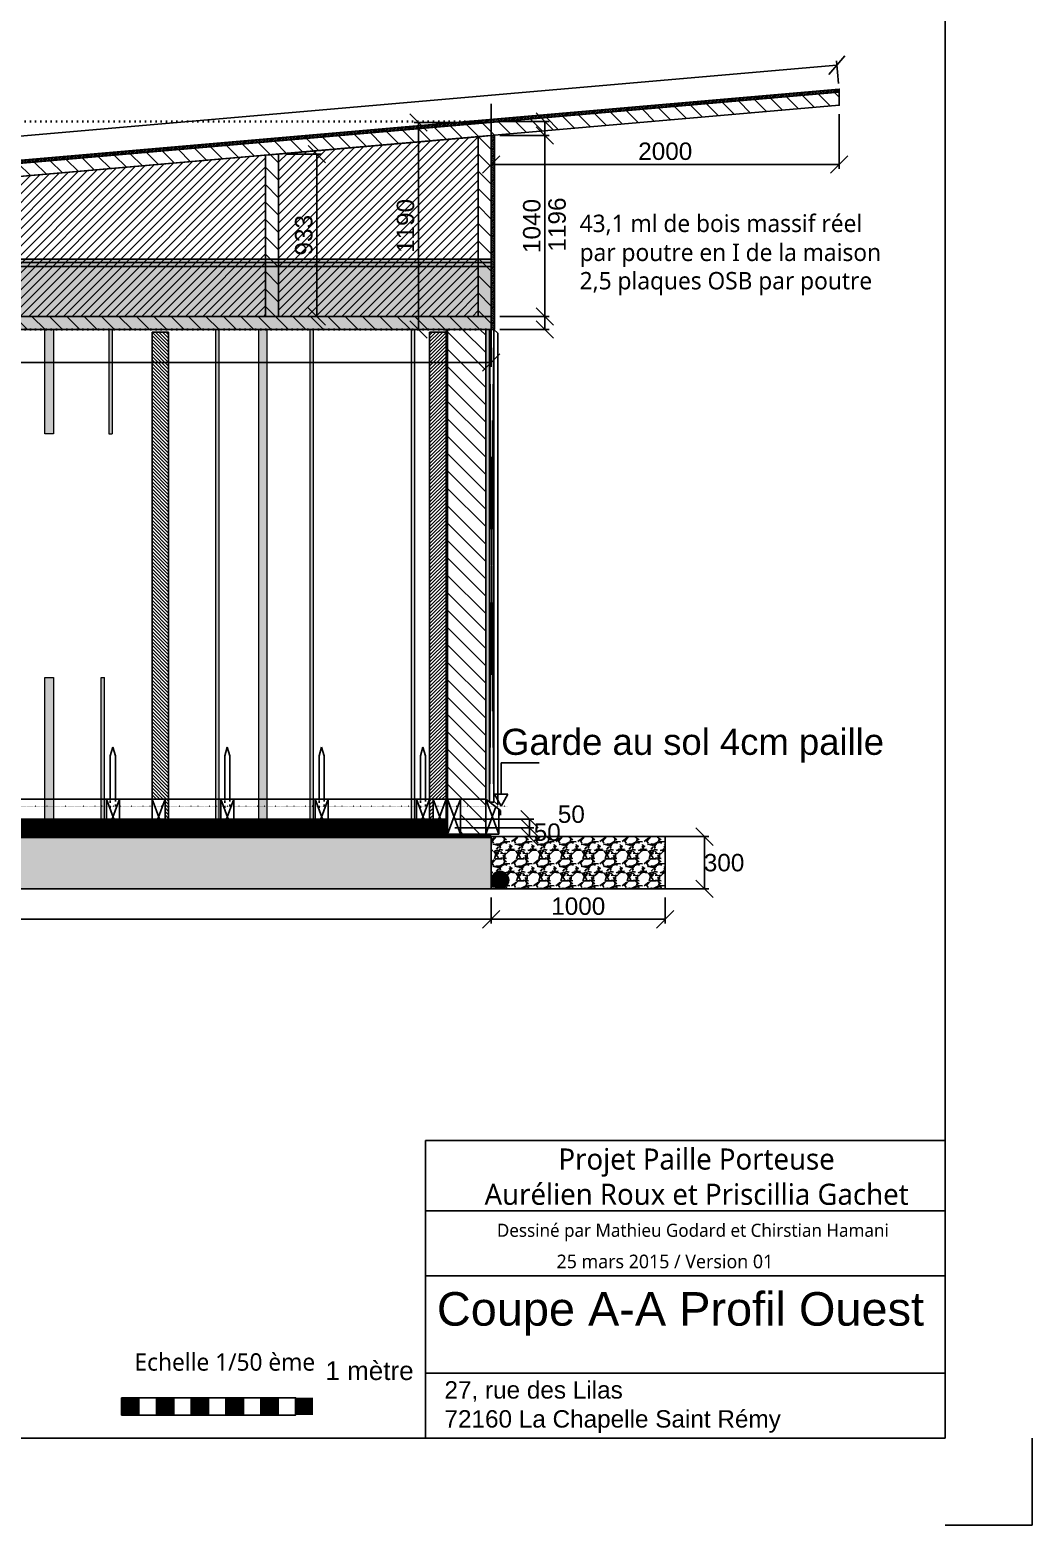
# Model space of a CAD drawing. Header units: millimetres. Extents: x 44442 to 107248, y 19612 to 59719.
# Drawn here: x 76772 to 82533, y 44869 to 53463 of the extents above; entities that cross this region are included whole.
import ezdxf

# ---------------------------------------------------------------- set-up
doc = ezdxf.new("R2010")
doc.units = ezdxf.units.MM
doc.linetypes.add('ACAD_ISO03W100', pattern=[30, 12, -18])
doc.linetypes.add('ACAD_ISO07W100', pattern=[3, 0, -3])
doc.layers.get('Defpoints').update_dxf_attribs({"true_color": 0xffffff})
for name, color, linetype, lineweight, true_color in [('Cartouche_A3', 7, 'Continuous', 25, 0x000000), ('Charpente', 7, 'Continuous', 25, 0x000000), ('Charpente ... Bois_massif_Poutre-en-I', 7, 'Continuous', 25, 0x7d3900), ('Charpente ... Isolation_paille_Poutre-en-I', 2, 'Continuous', 25, 0xffff00), ('Charpente ... Isoroof', 30, 'Continuous', 25, 0xff7f00), ('Charpente ... Isoroof_tasseaux', 7, 'Continuous', 25, 0x800000), ('Charpente ... OSB_Poutre-en-I', 7, 'Continuous', 25, 0xffdca8), ('Cotes ... calepinage_OSB_Poutre-en-I', 1, 'ACAD_ISO07W100', 35, 0xff0000), ('Cotes ... calepinage_OSB_Poutre-en-I ... cotation', 1, 'Continuous', 25, 0xff0000), ('Cotes ... Fondations', 7, 'Continuous', 25, 0xc0c0c0), ('Cotes ... Niveaux', 7, 'ACAD_ISO07W100', 25, 0x000000), ('Cotes ... Poutres_I', 7, 'Continuous', 25, 0x984500), ('Fondations', 7, 'Continuous', 25, 0xa0a0a4), ('Fondations ... Drainage', 7, 'Continuous', 25, 0xa0a0a4), ('Fondations ... Etanchéité', 1, 'Continuous', 25, 0xff0000), ('Fondations ... GéoTextile', 7, 'Continuous', 25, 0x008000), ('Fondations ... Liège', 7, 'Continuous', 25, 0xaaaa7f), ('Fondations ... Pouzzolane', 7, 'Continuous', 25, 0xc0c0c0), ('Lisse_basse ... Entretoises_broches', 6, 'Continuous', 25, 0xff00ff), ('Lisse_basse ... Madrier', 1, 'Continuous', 25, 0xff0000), ('Menuiseries ... Précadres', 7, 'Continuous', 25, 0x008080), ('Ossature_Bois ... Bardage', 7, 'Continuous', 25, 0xff5500), ('Ossature_Bois ... Isoroof 22', 30, 'Continuous', 25, 0xff7f00), ('Ossature_Bois ... Larmier', 3, 'Continuous', 25, 0x00ff00), ('Ossature_Bois ... Montant 220x45', 7, 'Continuous', 25, 0x850e0e), ('Ossature_Bois ... Pavaplan 8', 7, 'Continuous', 25, 0x000000), ('Ossature_Bois ... Tasseaux', 7, 'Continuous', 25, 0x800000), ('Sangles ... Sangles_Definitives', 131, 'Continuous', 0, 0xaaffff), ('Sangles ... Sangles_Temporaires', 5, 'Continuous', 0, 0x0000ff)]:
    doc.layers.add(name, color=color, linetype=linetype, lineweight=lineweight, true_color=true_color)
doc.styles.add('QCADDimTextStyle', font='')
doc.styles.add('textstyle59', font='')
doc.styles.add('textstyle60', font='')
doc.styles.add('textstyle61', font='')
doc.styles.add('textstyle62', font='')
doc.styles.add('textstyle63', font='')
doc.styles.add('textstyle64', font='')
doc.styles.add('textstyle65', font='')
doc.styles.add('textstyle67', font='')
doc.styles.add('textstyle68', font='')
doc.styles.add('textstyle76', font='')
doc.styles.get('QCADDimTextStyle').set_extended_font_data('Arial')
doc.styles.get('textstyle59').set_extended_font_data('Arial')
doc.styles.get('textstyle60').set_extended_font_data('Arial')
doc.styles.get('textstyle61').set_extended_font_data('Arial')
doc.styles.get('textstyle62').set_extended_font_data('Arial')
doc.styles.get('textstyle63').set_extended_font_data('Arial')
doc.styles.get('textstyle64').set_extended_font_data('Arial')
doc.styles.get('textstyle65').set_extended_font_data('Arial')
doc.styles.get('textstyle67').set_extended_font_data('Arial')
doc.styles.get('textstyle68').set_extended_font_data('Arial')
doc.styles.get('textstyle76').set_extended_font_data('Arial')
doc.dimstyles.new('QCADDimStyle', dxfattribs={"dimtxt": 20, "dimasz": 10, "dimexe": 5, "dimexo": 10, "dimgap": 5, "dimtad": 1, "dimtoh": 1, "dimdec": 4, "dimzin": 0, "dimdsep": 46, "dimtxsty": 'QCADDimTextStyle', "dimcen": 0.09, "dimadec": 0, "dimazin": 0, "dimtfac": 1, "dimtdec": 4, "dimtofl": 0, "dimtmove": 0, "dimatfit": 3, "dimfxl": 1, "dimtolj": 1, "dimtzin": 0, "dimarcsym": 0})
pattern_1 = [(228.0128, (91.44, 127), (-1016.0008633, -1143.0014045), [17.08605, -1691.525]), (184.9697, (80.01, 114.3), (1524.0024653, 126.99910377), [29.32025, -2902.7]), (132.5104, (50.8, 111.76), (1269.9990759, -1397.0013646), [20.6741, -2046.735]), (267.2737, (1.27, 80.01), (126.99944854, 2539.99918267), [26.70025, -2643.32]), (292.8337, (0, 53.34), (-635.00180278, 1524.0008665), [26.1817, -2591.99]), (357.2737, (10.16, 29.21), (-2539.99918267, 126.99944854), [26.70025, -2643.32]), (37.6942, (36.83, 27.94), (-1651.00104306, -1269.99886785), [35.3097, -3495.655]), (72.2553, (64.77, 49.53), (889.00177827, 2794.0008103), [33.336, -3300.265]), (121.4296, (74.93, 81.28), (-1016.00026176, 1650.998058), [26.79065, -2652.275]), (175.2364, (60.96, 104.14), (1396.9989027, -126.9988081), [30.58565, -1498.695]), (222.3974, (30.48, 106.68), (-1524.00004586, -1396.99818253), [39.5539, -3915.84]), (138.8141, (127, 78.74), (-888.9994337, 761.9988279), [13.50025, -1336.53]), (171.4692, (116.84, 87.63), (1650.9974798, -254.00064), [25.6841, -2542.73]), (225, (91.44, 91.44), (-3e-14, -126.99991), [17.96045, -161.6445]), (203.1986, (82.55, 106.68), (635.0021413, 254.0011137), [9.67205, -957.53]), (291.8014, (73.66, 102.87), (-127.000089, 381.0002454), [13.6783, -670.24]), (30.9638, (78.74, 90.17), (380.9995977, 254.000198), [22.216, -718.315]), (161.5651, (97.79, 101.6), (254.000116, -126.999811), [16.06435, -385.545]), (16.3895, (0, 102.87), (1270.0007007, 380.9992075), [22.5044, -2227.94]), (70.3462, (21.59, 109.22), (-507.9985844, -1396.9980244), [18.87995, -1869.11]), (293.1986, (97.79, 127), (-254.0011137, 635.0021413), [19.344, -947.86]), (343.6105, (105.41, 109.22), (-1270.0007007, 380.9992075), [22.5044, -2227.94]), (339.444, (0, 24.13), (-635.0007882, 253.9996918), [21.70175, -1063.385]), (294.7751, (20.32, 16.51), (-634.9985202, 1396.9993513), [18.1836, -1800.18]), (66.8014, (99.06, 0), (254.0011137, 635.0021413), [19.344, -947.86]), (17.354, (106.68, 17.78), (-1651.0000891, -507.9992338), [21.28915, -2107.62]), (69.444, (36.83, 0), (-253.9996918, -635.0007882), [10.8509, -1074.24]), (101.3099, (91.44, 0), (-126.999373, 507.998373), [6.47575, -641.1]), (165.9638, (90.17, 6.35), (381.000268, -126.99978), [26.1817, -497.4525]), (186.009, (64.77, 12.7), (1269.9981272, 126.99970343), [24.26335, -2402.07]), (303.6901, (78.74, 78.74), (-127.000044, 253.999755), [18.3162, -439.589]), (353.1572, (88.9, 63.5), (2159.00089283, -254.00113758), [31.97785, -3165.8]), (60.9454, (120.65, 59.69), (-507.9988183, -888.9978805), [13.0754, -1294.47]), (90, (127, 71.12), (-127, 127), [7.62, -119.38]), (120.2564, (62.23, 16.51), (507.9989233, -888.9995516), [17.64335, -1746.695]), (48.0128, (53.34, 31.75), (1016.0008633, 1143.0014045), [34.17215, -1674.44]), (0, (76.2, 57.15), (127, 127), [33.02, -93.98]), (325.3048, (109.22, 57.15), (-1269.99779955, 889.0000845), [20.0805, -1987.965]), (254.0546, (125.73, 45.72), (-127.000324, -508.00121), [18.49145, -906.085]), (207.646, (120.65, 27.94), (-2412.99915245, -1270.00079874), [30.10725, -2980.625]), (175.4261, (93.98, 13.97), (-1651.00038024, 126.99938556), [31.85145, -3153.29]), (175.4261, (93.98, 13.97), (-1651.00038024, 126.99938556), [31.85145, -3153.29])]

# ---------------------------------------------------------------- blocks, each defined once
blk = doc.blocks.new('osb_poutre_I')
at = {"layer": 'Cotes ... calepinage_OSB_Poutre-en-I'}
for p, q in [((0, 280), (119.6, 280)), ((0, 280), (0, 0)), ((119.6, 280), (119.6, 0)), ((0, 0), (119.6, 0))]:
    blk.add_line(p, q, dxfattribs=at)
blk = doc.blocks.new('*D65')
at = {"layer": 'Cotes ... calepinage_OSB_Poutre-en-I ... cotation', "color": 0, "lineweight": -2}
for p, q in [((79782.3, 52886.9), (79682.3, 52986.9)), ((79474.2, 52936.9), (79757.3, 52936.9)), ((79732.3, 52936.9), (79732.3, 52538.3)), ((79732.3, 51740.9), (79732.3, 52150.2)), ((79474.2, 51740.9), (79757.3, 51740.9)), ((79682.3, 51790.9), (79782.3, 51690.9))]:
    blk.add_line(p, q, dxfattribs=at)
at = {"layer": 'Defpoints', "color": 0}
for p in [(79424.2, 52936.9), (79424.2, 51740.9), (79732.3, 51740.9)]:
    blk.add_point(p, dxfattribs=at)
at = {"layer": 'Cotes ... calepinage_OSB_Poutre-en-I ... cotation', "color": 0, "insert": (79802.9, 52344.3), "char_height": 100, "attachment_point": 5, "rotation": 90, "style": 'QCADDimTextStyle'}
blk.add_mtext('\\A1;1196', dxfattribs=at)
blk = doc.blocks.new('*D66')
at = {"layer": 'Cotes ... Poutres_I', "color": 0, "lineweight": -2}
for p, q in [((79424.2, 53037.6), (79424.2, 51525.6)), ((71024.2, 52150.9), (71024.2, 51525.6)), ((71074.2, 51600.6), (70974.2, 51500.6)), ((79374.2, 51500.6), (79474.2, 51600.6)), ((71024.2, 51550.6), (79424.2, 51550.6))]:
    blk.add_line(p, q, dxfattribs=at)
at = {"layer": 'Defpoints', "color": 0}
for p in [(79424.2, 53087.6), (71024.2, 52200.9), (79424.2, 51550.6)]:
    blk.add_point(p, dxfattribs=at)
at = {"layer": 'Cotes ... Poutres_I', "color": 0, "insert": (75224.2, 51625.6), "char_height": 100, "attachment_point": 5, "style": 'QCADDimTextStyle'}
blk.add_mtext('\\A1;8400', dxfattribs=at)
blk = doc.blocks.new('*D68')
at = {"layer": 'Cotes ... Poutres_I', "color": 0, "lineweight": -2}
for p, q in [((81424.2, 52979.4), (81424.2, 52664.8)), ((79424.2, 52805.6), (79424.2, 52664.8)), ((79474.2, 52739.8), (79374.2, 52639.8)), ((79424.2, 52689.8), (81424.2, 52689.8)), ((81374.2, 52639.8), (81474.2, 52739.8))]:
    blk.add_line(p, q, dxfattribs=at)
at = {"layer": 'Defpoints', "color": 0}
for p in [(81424.2, 53029.4), (79424.2, 52855.6), (81424.2, 52689.8)]:
    blk.add_point(p, dxfattribs=at)
at = {"layer": 'Cotes ... Poutres_I', "color": 0, "insert": (80424.2, 52764.8), "char_height": 100, "attachment_point": 5, "style": 'QCADDimTextStyle'}
blk.add_mtext('\\A1;2000', dxfattribs=at)
blk = doc.blocks.new('*D69')
at = {"layer": 'Cotes ... Poutres_I', "color": 0, "lineweight": -2}
for p, q in [((79056.3, 52881), (78956.3, 52981)), ((79374.2, 52931), (78981.3, 52931)), ((79006.3, 51740.9), (79006.3, 52931)), ((78956.3, 51790.9), (79056.3, 51690.9)), ((79374.2, 51740.9), (78981.3, 51740.9))]:
    blk.add_line(p, q, dxfattribs=at)
at = {"layer": 'Defpoints', "color": 0}
for p in [(79006.3, 52931), (79424.2, 52931), (79424.2, 51740.9)]:
    blk.add_point(p, dxfattribs=at)
at = {"layer": 'Cotes ... Poutres_I', "color": 0, "insert": (78931.3, 52335.9), "char_height": 100, "attachment_point": 5, "rotation": 90, "style": 'QCADDimTextStyle'}
blk.add_mtext('\\A1;1190', dxfattribs=at)
blk = doc.blocks.new('*D70')
at = {"layer": 'Cotes ... Poutres_I', "color": 0, "lineweight": -2}
for p, q in [((81365.2, 53206.1), (81456.2, 53314.4)), ((81419.9, 53154.5), (81408.6, 53285.1)), ((71010.7, 52356.4), (81410.7, 53260.2)), ((71056.2, 52410.6), (70965.2, 52302.3)), ((71019.9, 52250.7), (71008.6, 52381.3))]:
    blk.add_line(p, q, dxfattribs=at)
at = {"layer": 'Defpoints', "color": 0}
for p in [(81410.7, 53260.2), (81424.2, 53104.7), (71024.2, 52200.9)]:
    blk.add_point(p, dxfattribs=at)
at = {"layer": 'Cotes ... Poutres_I', "color": 0, "insert": (76204.2, 52883), "char_height": 100, "attachment_point": 5, "rotation": 4.9668, "style": 'QCADDimTextStyle'}
blk.add_mtext('\\A1;10439', dxfattribs=at)
blk = doc.blocks.new('*D71')
at = {"layer": 'Cotes ... Poutres_I', "color": 0, "lineweight": -2}
for p, q in [((79474.2, 52855.6), (79757.3, 52855.6)), ((79782.3, 52805.6), (79682.3, 52905.6)), ((79732.3, 52855.6), (79732.3, 51815.9)), ((79682.3, 51865.9), (79782.3, 51765.9)), ((79474.2, 51815.9), (79757.3, 51815.9))]:
    blk.add_line(p, q, dxfattribs=at)
at = {"layer": 'Defpoints', "color": 0}
for p in [(79424.2, 52855.6), (79424.2, 51815.9), (79732.3, 51815.9)]:
    blk.add_point(p, dxfattribs=at)
at = {"layer": 'Cotes ... Poutres_I', "color": 0, "insert": (79657.3, 52335.8), "char_height": 100, "attachment_point": 5, "rotation": 90, "style": 'QCADDimTextStyle'}
blk.add_mtext('\\A1;1040', dxfattribs=at)
blk = doc.blocks.new('*D72')
at = {"layer": 'Cotes ... Poutres_I', "color": 0, "lineweight": -2}
for p, q in [((78471.7, 52699.4), (78371.7, 52799.4)), ((78251.7, 52749.4), (78446.7, 52749.4)), ((78421.7, 51815.9), (78421.7, 52749.4)), ((78371.7, 51865.9), (78471.7, 51765.9)), ((78251.7, 51815.9), (78446.7, 51815.9))]:
    blk.add_line(p, q, dxfattribs=at)
at = {"layer": 'Defpoints', "color": 0}
for p in [(78201.7, 52749.4), (78421.7, 52749.4), (78201.7, 51815.9)]:
    blk.add_point(p, dxfattribs=at)
at = {"layer": 'Cotes ... Poutres_I', "color": 0, "insert": (78346.7, 52282.6), "char_height": 100, "attachment_point": 5, "rotation": 90, "style": 'QCADDimTextStyle'}
blk.add_mtext('\\A1;933', dxfattribs=at)
blk = doc.blocks.new('*D97')
at = {"layer": 'Cotes ... Fondations', "color": 0, "lineweight": -2}
for p, q in [((79924.8, 48825.9), (80674.8, 48825.9)), ((80699.8, 48775.9), (80599.8, 48875.9)), ((80649.8, 48825.9), (80649.8, 48525.9)), ((80599.8, 48575.9), (80699.8, 48475.9)), ((79924.8, 48525.9), (80674.8, 48525.9))]:
    blk.add_line(p, q, dxfattribs=at)
at = {"layer": 'Defpoints', "color": 0}
for p in [(79874.8, 48825.9), (79874.8, 48525.9), (80649.8, 48525.9)]:
    blk.add_point(p, dxfattribs=at)
at = {"layer": 'Cotes ... Fondations', "color": 0, "insert": (80762.3, 48675.9), "char_height": 100, "attachment_point": 5, "style": 'QCADDimTextStyle'}
blk.add_mtext('\\A1;300', dxfattribs=at)
blk = doc.blocks.new('*D98')
at = {"layer": 'Cotes ... Fondations', "color": 0, "lineweight": -2}
for p, q in [((79424.2, 48475.9), (79424.2, 48325.9)), ((80424.2, 48475.9), (80424.2, 48325.9)), ((79474.2, 48400.9), (79374.2, 48300.9)), ((80374.2, 48300.9), (80474.2, 48400.9)), ((79424.2, 48350.9), (80424.2, 48350.9))]:
    blk.add_line(p, q, dxfattribs=at)
at = {"layer": 'Defpoints', "color": 0}
for p in [(79424.2, 48525.9), (80424.2, 48525.9), (80424.2, 48350.9)]:
    blk.add_point(p, dxfattribs=at)
at = {"layer": 'Cotes ... Fondations', "color": 0, "insert": (79924.2, 48425.9), "char_height": 100, "attachment_point": 5, "style": 'QCADDimTextStyle'}
blk.add_mtext('\\A1;1000', dxfattribs=at)
blk = doc.blocks.new('*D99')
at = {"layer": 'Cotes ... Fondations', "color": 0, "lineweight": -2}
for p, q in [((63074.2, 48475.9), (63074.2, 48325.9)), ((79424.2, 48475.9), (79424.2, 48325.9)), ((63124.2, 48400.9), (63024.2, 48300.9)), ((79374.2, 48300.9), (79474.2, 48400.9)), ((79424.2, 48350.9), (63074.2, 48350.9))]:
    blk.add_line(p, q, dxfattribs=at)
at = {"layer": 'Defpoints', "color": 0}
for p in [(63074.2, 48525.9), (79424.2, 48525.9), (63074.2, 48350.9)]:
    blk.add_point(p, dxfattribs=at)
at = {"layer": 'Cotes ... Fondations', "color": 0, "insert": (71249.2, 48425.9), "char_height": 100, "attachment_point": 5, "style": 'QCADDimTextStyle'}
blk.add_mtext('\\A1;16350', dxfattribs=at)
blk = doc.blocks.new('*D101')
at = {"layer": 'Cotes ... Fondations', "color": 0, "lineweight": -2}
for p, q in [((79694.5, 48825.9), (79594.5, 48925.9)), ((79214.2, 48875.9), (79669.5, 48875.9)), ((79214.2, 48825.9), (79669.5, 48825.9)), ((79594.5, 48875.9), (79694.5, 48775.9)), ((79644.5, 48825.9), (79644.5, 48875.9))]:
    blk.add_line(p, q, dxfattribs=at)
at = {"layer": 'Defpoints', "color": 0}
for p in [(79164.2, 48875.9), (79164.2, 48825.9), (79644.5, 48875.9)]:
    blk.add_point(p, dxfattribs=at)
at = {"layer": 'Cotes ... Fondations', "color": 0, "insert": (79745.9, 48851.3), "char_height": 100, "attachment_point": 5, "style": 'QCADDimTextStyle'}
blk.add_mtext('\\A1;50', dxfattribs=at)
blk = doc.blocks.new('*D102')
at = {"layer": 'Cotes ... Fondations', "color": 0, "lineweight": -2}
for p, q in [((79214.2, 48925.9), (79669.5, 48925.9)), ((79694.5, 48875.9), (79594.5, 48975.9)), ((79594.5, 48925.9), (79694.5, 48825.9)), ((79644.5, 48875.9), (79644.5, 48925.9)), ((79214.2, 48875.9), (79669.5, 48875.9))]:
    blk.add_line(p, q, dxfattribs=at)
at = {"layer": 'Defpoints', "color": 0}
for p in [(79164.2, 48925.9), (79644.5, 48925.9), (79164.2, 48875.9)]:
    blk.add_point(p, dxfattribs=at)
at = {"layer": 'Cotes ... Fondations', "color": 0, "insert": (79884.3, 48954.7), "char_height": 100, "attachment_point": 5, "style": 'QCADDimTextStyle'}
blk.add_mtext('\\A1;50', dxfattribs=at)
blk = doc.blocks.new('Entretoise_broche_coupe_transverse')
at = {"layer": 'Lisse_basse ... Entretoises_broches'}
for p, q in [((-30, 0), (-15, 50)), ((-30, -250), (-30, 0)), ((-15, 50), (0, 0)), ((0, 0), (0, -250)), ((-52.5, -250), (-52.5, -300)), ((22.5, -250), (-52.5, -250)), ((-52.5, -250), (22.5, -450)), ((22.5, -250), (-52.5, -450)), ((-40, -250), (10, -250)), ((22.5, -300), (22.5, -250)), ((-52.5, -300), (-52.5, -450)), ((22.5, -450), (22.5, -300)), ((-52.5, -450), (22.5, -450))]:
    blk.add_line(p, q, dxfattribs=at)
at = {"layer": 'Lisse_basse ... Entretoises_broches', "linetype": 'ACAD_ISO03W100'}
for p, q in [((-30, -300), (-30, -250)), ((0, -250), (0, -300))]:
    blk.add_line(p, q, dxfattribs=at)
blk = doc.blocks.new('PreCadreProfil')
at = {"layer": 'Menuiseries ... Précadres'}
h = blk.add_hatch(dxfattribs=at)
h.set_pattern_fill('JIS_WOOD', color=256, scale=20, style=0)
h.paths.add_polyline_path([(0, 0), (0, -2885), (20, -2885), (20, -2685), (95, -2685), (95, 0)], flags=0)
for p, q in [((0, 0), (0, -2885)), ((95, 0), (0, 0)), ((95, -2685), (95, 0)), ((20, -2885), (20, -2685)), ((20, -2685), (95, -2685)), ((0, -2885), (20, -2885))]:
    blk.add_line(p, q, dxfattribs=at)
blk = doc.blocks.new('SanglesDefinitivesProfil')
at = {"layer": 'Sangles ... Sangles_Definitives'}
blk.add_hatch(color=256, dxfattribs=at).paths.add_polyline_path([(19, 0), (19, 2900), (0, 2900), (0, 0)], flags=0)
for p, q in [((0, 0), (0, 2900)), ((0, 2900), (19, 2900)), ((19, 0), (19, 2900)), ((0, 0), (19, 0))]:
    blk.add_line(p, q, dxfattribs=at)
blk = doc.blocks.new('SanglesTemporairesProfil')
at = {"layer": 'Sangles ... Sangles_Temporaires'}
blk.add_hatch(color=256, dxfattribs=at).paths.add_polyline_path([(-50, 0), (0, 0), (0, 2900), (-50, 2900)], flags=0)
for p, q in [((0, 2900), (-50, 2900)), ((-50, 2900), (-50, 0)), ((0, 0), (0, 2900)), ((-50, 0), (0, 0))]:
    blk.add_line(p, q, dxfattribs=at)
blk = doc.blocks.new('Madrier200x75Profil')
at = {"layer": 'Lisse_basse ... Madrier'}
for p, q in [((0, -200), (0, 0)), ((0, 0), (75, -200)), ((75, 0), (0, -200)), ((0, 0), (75, 0)), ((75, -200), (75, 0)), ((75, -200), (0, -200))]:
    blk.add_line(p, q, dxfattribs=at)

msp = doc.modelspace()

# ---------------------------------------------------------------- hatches: boundary and pattern name
at = {"layer": 'Cartouche_A3'}
for points in [[(77299.29289, 45600.8632), (77399.29289, 45600.8632), (77399.29289, 45500.8632), (77299.29289, 45500.8632)], [(77499.29289, 45600.8632), (77599.29289, 45600.8632), (77599.29289, 45500.8632), (77499.29289, 45500.8632)], [(77699.29289, 45600.8632), (77799.29289, 45600.8632), (77799.29289, 45500.8632), (77699.29289, 45500.8632)], [(77899.29289, 45600.8632), (77999.29289, 45600.8632), (77999.29289, 45500.8632), (77899.29289, 45500.8632)], [(78099.29289, 45600.8632), (78199.29289, 45600.8632), (78199.29289, 45500.8632), (78099.29289, 45500.8632)], [(78299.29289, 45600.8632), (78399.29289, 45600.8632), (78399.29289, 45500.8632), (78299.29289, 45500.8632)]]:
    msp.add_hatch(color=256, dxfattribs=at).paths.add_polyline_path(points, flags=0)
at = {"layer": 'Charpente ... Bois_massif_Poutre-en-I'}
h = msp.add_hatch(dxfattribs=at)
h.set_pattern_fill('JIS_WOOD', color=256, scale=100, angle=90, style=0)
h.paths.add_polyline_path([(72246.74341, 52231.85375), (72321.74341, 52238.37377), (72321.74341, 51815.91268), (72246.74341, 51815.91268)], flags=0)
h.paths.add_polyline_path([(71024.24341, 52200.91268), (81424.24341, 53104.72221), (81424.24341, 53029.43952), (71024.24341, 52125.61268)], flags=0)
h.paths.add_polyline_path([(71024.24341, 51815.91268), (79424.24341, 51815.91268), (79424.24341, 51740.91268), (71024.24341, 51740.91268)], flags=0)
h.paths.add_polyline_path([(78126.74341, 52742.85375), (78201.74341, 52749.38356), (78201.74341, 51815.91268), (78126.74341, 51815.91268)], flags=0)
h.paths.add_polyline_path([(79349.24341, 51815.91268), (79424.24341, 51815.91268), (79424.24341, 52855.62667), (79349.24341, 52849.10869)], flags=0)
h.paths.add_polyline_path([(71024.24341, 52125.61268), (71099.24341, 52132.13066), (71099.24341, 51815.91268), (71024.24341, 51815.91268)], flags=0)
at = {"layer": 'Charpente ... Isolation_paille_Poutre-en-I'}
h = msp.add_hatch(dxfattribs=at)
h.set_pattern_fill('HONEY', color=256, scale=10, angle=90, style=0)
h.paths.add_polyline_path([(79424.24341, 51740.91268), (79424.24341, 52103.69007), (71024.24341, 52103.61268), (71024.24341, 51740.91268)], flags=0)
at = {"layer": 'Charpente ... Isoroof'}
msp.add_hatch(color=256, dxfattribs=at).paths.add_polyline_path([(71024.24341, 52103.61268), (79424.24341, 52103.61268), (79424.24341, 52125.61268), (71024.24341, 52125.61268)], flags=0)
at = {"layer": 'Charpente ... Isoroof_tasseaux'}
msp.add_hatch(color=256, dxfattribs=at).paths.add_polyline_path([(71254.3804, 52145.61268), (71254.3804, 52125.61268), (79424.24341, 52125.61268), (79424.24341, 52145.61268)], flags=0)
at = {"layer": 'Charpente ... OSB_Poutre-en-I'}
h = msp.add_hatch(dxfattribs=at)
h.set_pattern_fill('JIS_WOOD', color=256, scale=10, angle=180, style=0)
h.paths.add_polyline_path([(71024.24341, 52218.98053), (81424.24341, 53122.79005), (81424.24341, 53104.72221), (71024.24341, 52200.91268)], flags=0)
h = msp.add_hatch(dxfattribs=at)
h.set_pattern_fill('JIS_WOOD', color=256, scale=10, angle=180, style=0)
h.paths.add_polyline_path([(79424.24341, 51740.91268), (79442.24341, 51740.90509), (79442.24341, 52855.62667), (79424.24341, 52855.62667)], flags=0)
h = msp.add_hatch(dxfattribs=at)
h.set_pattern_fill('JIS_WOOD', color=256, scale=50, angle=180, style=0)
h.paths.add_polyline_path([(78201.74341, 51815.91268), (79349.24341, 51815.91268), (79349.24341, 52849.10869), (78201.74341, 52749.38356)], flags=0)
h = msp.add_hatch(dxfattribs=at)
h.set_pattern_fill('JIS_WOOD', color=256, scale=50, angle=180, style=0)
h.paths.add_polyline_path([(72321.74341, 51815.91268), (72321.74341, 52238.37377), (78126.74341, 52742.85375), (78126.74341, 51815.91268)], flags=0)
at = {"layer": 'Fondations ... Drainage'}
h = msp.add_hatch(color=256, dxfattribs=at)
edge = h.paths.add_edge_path(flags=0)
edge.add_arc((79474.24341, 48575.91268), 50, 0, 360)
at = {"layer": 'Fondations ... Liège'}
h = msp.add_hatch(dxfattribs=at)
h.set_pattern_fill('GRATE', color=256, scale=5, style=0)
h.paths.add_polyline_path([(79164.24341, 48875.91268), (71474.24341, 48875.91268), (71474.24341, 48925.91268), (79164.24341, 48925.91268)], flags=0)
h = msp.add_hatch(dxfattribs=at)
h.set_pattern_fill('GRATE', color=256, scale=5, style=0)
h.paths.add_polyline_path([(79164.24341, 48825.91268), (71474.24341, 48825.91268), (71474.24341, 48875.91268), (79164.24341, 48875.91268)], flags=0)
at = {"layer": 'Fondations ... Pouzzolane'}
h = msp.add_hatch(dxfattribs=at)
h.set_pattern_fill('GRAVEL', color=256, scale=5, style=0)
h.set_pattern_definition(pattern_1)
h.paths.add_polyline_path([(79424.24341, 48825.91268), (79424.24341, 48525.91268), (63074.24341, 48525.91268), (63074.24341, 48825.91268)], flags=0)
h = msp.add_hatch(dxfattribs=at)
h.set_pattern_fill('GRAVEL', color=256, scale=5, style=0)
h.set_pattern_definition(pattern_1)
h.paths.add_polyline_path([(79424.24341, 48825.91268), (79424.24341, 48525.91268), (80424.24341, 48525.91268), (80424.24341, 48825.91268)], flags=0)
at = {"layer": 'Ossature_Bois ... Isoroof 22'}
h = msp.add_hatch(dxfattribs=at)
h.set_pattern_fill('HONEY', color=256, style=0)
h.set_pattern_definition([(0, (0, 0), (4.7625, 2.74963), [3.175, -6.35]), (120, (0, 0), (-4.76249943, 2.749630986), [3.175, -6.35]), (60, (0, 0), (5.7e-07, 5.499260986), [-6.35, 3.175])])
h.paths.add_polyline_path([(79392.24341, 49040.91268), (79414.24341, 49024.19618), (79414.24341, 51740.91268), (79392.24341, 51740.91268)], flags=0)
at = {"layer": 'Ossature_Bois ... Montant 220x45'}
h = msp.add_hatch(dxfattribs=at)
h.set_pattern_fill('JIS_WOOD', color=256, scale=100, angle=90, style=0)
h.paths.add_polyline_path([(79247.24341, 48840.91268), (79247.24341, 49040.91268), (79172.24341, 49040.91268), (79172.24341, 51740.91268), (79392.24341, 51740.91268), (79392.24341, 48840.91268)], flags=0)
at = {"layer": 'Ossature_Bois ... Pavaplan 8'}
msp.add_hatch(color=256, dxfattribs=at).paths.add_polyline_path([(79164.24341, 48840.91268), (79172.24341, 48840.91268), (79172.24341, 51740.91268), (79164.24341, 51740.91268)], flags=0)
at = {"layer": 'Sangles ... Sangles_Definitives'}
for points in [[(77226.74341, 51140.91268), (77245.74341, 51140.91268), (77245.74341, 51740.91268), (77226.74341, 51740.91268)], [(77182.74341, 48840.91268), (77182.74341, 49740.91268), (77201.74341, 49740.91268), (77201.74341, 48840.91268)]]:
    msp.add_hatch(color=256, dxfattribs=at).paths.add_polyline_path(points, flags=0)
at = {"layer": 'Sangles ... Sangles_Temporaires'}
for points in [[(76857.74341, 51740.91268), (76907.74341, 51740.91268), (76907.74341, 51140.91268), (76857.74341, 51140.91268)], [(76907.74341, 48840.91268), (76857.74341, 48840.91268), (76857.74341, 49740.91268), (76907.74341, 49740.91268)]]:
    msp.add_hatch(color=256, dxfattribs=at).paths.add_polyline_path(points, flags=0)

# ---------------------------------------------------------------- linework, layer by layer
at = {"layer": 'Cartouche_A3', "lineweight": -3}
for p, q in [((82032.82345, 45368.98718), (82032.82345, 59218.9817)), ((82032.82345, 45368.98718), (82032.82345, 49587.41624)), ((79046.325, 47079.63847), (82032.82345, 47079.63847)), ((79046.325, 45368.98718), (79046.325, 47079.63847)), ((79046.325, 46675.58025), (82032.82345, 46675.58025)), ((79046.325, 46302.26794), (82032.82345, 46302.26794)), ((79046.325, 45742.29948), (82032.82345, 45742.29948)), ((62032.83136, 45368.98718), (82032.82345, 45368.98718)), ((79046.325, 45368.98718), (82032.82345, 45368.98718)), ((82532.82326, 44868.98737), (82532.82326, 45368.98718)), ((82532.82326, 44868.98737), (82032.82345, 44868.98737))]:
    msp.add_line(p, q, dxfattribs=at)
at = {"layer": 'Cartouche_A3'}
for p, q in [((77399.29289, 45500.8632), (77399.29289, 45600.8632)), ((77499.29289, 45500.8632), (77499.29289, 45600.8632)), ((77599.29289, 45500.8632), (77599.29289, 45600.8632)), ((77699.29289, 45500.8632), (77699.29289, 45600.8632)), ((77799.29289, 45500.8632), (77799.29289, 45600.8632)), ((77899.29289, 45500.8632), (77899.29289, 45600.8632)), ((77999.29289, 45500.8632), (77999.29289, 45600.8632)), ((78099.29289, 45500.8632), (78099.29289, 45600.8632)), ((78199.29289, 45500.8632), (78199.29289, 45600.8632))]:
    msp.add_line(p, q, dxfattribs=at)
for points in [[(77299.29289, 45600.8632), (78299.29289, 45600.8632), (78299.29289, 45500.8632), (77299.29289, 45500.8632), (77299.29289, 45600.8632)], [(77299.29289, 45600.8632), (77399.29289, 45600.8632), (77399.29289, 45500.8632), (77299.29289, 45500.8632), (77299.29289, 45600.8632)]]:
    msp.add_lwpolyline(points, dxfattribs=at)
at = {"layer": 'Charpente'}
msp.add_line((80978.43217, 53065.97909), (81351.32739, 53098.38546), dxfattribs=at)
at = {"layer": 'Charpente ... Bois_massif_Poutre-en-I'}
msp.add_line((79424.24341, 51740.91268), (79424.24341, 52855.63), dxfattribs=at)
for points in [[(71024.24341, 52200.91268), (81424.24341, 53104.72221), (81424.24341, 53029.43952), (71024.24341, 52125.61268), (71024.24341, 52200.91268)], [(79349.24341, 51815.91268), (79424.24341, 51815.91268), (79424.24341, 52855.62667), (79349.24341, 52849.10869), (79349.24341, 51815.91268)], [(78126.74341, 52742.85375), (78201.74341, 52749.38356), (78201.74341, 51815.91268), (78126.74341, 51815.91268), (78126.74341, 52742.85375)], [(71024.24341, 51815.91268), (79424.24341, 51815.91268), (79424.24341, 51740.91268), (71024.24341, 51740.91268), (71024.24341, 51815.91268)]]:
    msp.add_lwpolyline(points, dxfattribs=at)
at = {"layer": 'Charpente ... Isolation_paille_Poutre-en-I'}
msp.add_lwpolyline([(79424.24341, 51740.91268), (79424.24341, 52103.69007), (71024.24341, 52103.61268), (71024.24341, 51740.91268), (79424.24341, 51740.91268)], dxfattribs=at)
at = {"layer": 'Charpente ... Isolation_paille_Poutre-en-I', "flags": 128}
msp.add_lwpolyline([(71024.24341, 52103.61268), (79424.24341, 52103.61268), (79424.24341, 51740.91268), (71024.24341, 51740.91268), (71024.24341, 52103.61268)], dxfattribs=at)
at = {"layer": 'Charpente ... Isoroof'}
msp.add_lwpolyline([(71024.24341, 52103.61268), (79424.24341, 52103.61268), (79424.24341, 52125.61268), (71024.24341, 52125.61268), (71024.24341, 52103.61268)], dxfattribs=at)
at = {"layer": 'Charpente ... Isoroof_tasseaux', "flags": 128}
msp.add_lwpolyline([(71254.3804, 52145.61268), (71254.3804, 52125.61268), (79424.24341, 52125.61268), (79424.24341, 52145.61268), (71254.3804, 52145.61268)], dxfattribs=at)
at = {"layer": 'Charpente ... OSB_Poutre-en-I', "flags": 128}
msp.add_lwpolyline([(71024.24341, 52218.98053), (81424.24341, 53122.79005), (81424.24341, 53104.72221), (71024.24341, 52200.91268), (71024.24341, 52218.98053)], dxfattribs=at)
at = {"layer": 'Charpente ... OSB_Poutre-en-I'}
for points in [[(79424.24341, 51740.91268), (79442.24341, 51740.90509), (79442.24341, 52855.62667), (79424.24341, 52855.62667), (79424.24341, 51740.91268)], [(78201.74341, 51815.91268), (79349.24341, 51815.91268), (79349.24341, 52849.10869), (78201.74341, 52749.38356), (78201.74341, 51815.91268)], [(72321.74341, 51815.91268), (72321.74341, 52238.37377), (78126.74341, 52742.85375), (78126.74341, 51815.91268), (72321.74341, 51815.91268)]]:
    msp.add_lwpolyline(points, dxfattribs=at)
at = {"layer": 'Cotes ... Niveaux', "linetype": 'Continuous'}
for p, q in [((79480.69715, 49070.8632), (79480.69715, 49250.8632)), ((79480.69715, 49250.8632), (79699.29289, 49250.8632)), ((79442.1014, 49070.8632), (79480.69715, 49070.8632)), ((79480.69715, 49000.91268), (79442.1014, 49070.8632)), ((79480.69715, 49000.91268), (79519.29289, 49070.8632)), ((79519.29289, 49070.8632), (79480.69715, 49070.8632))]:
    msp.add_line(p, q, dxfattribs=at)
at = {"layer": 'Cotes ... Niveaux', "color": 2, "linetype": 'ACAD_ISO07W100', "true_color": 0xffff00}
msp.add_line((63075.43566, 49000.91268), (79517.5882, 49000.91268), dxfattribs=at)
at = {"layer": 'Fondations'}
for p, q in [((63074.24341, 48825.91268), (79424.24341, 48825.91268)), ((79424.24341, 48825.91268), (79424.24341, 48525.91268)), ((79424.24341, 48825.91268), (80424.24341, 48825.91268)), ((80424.24341, 48825.91268), (80424.24341, 48525.91268)), ((79424.24341, 48525.91268), (63074.24341, 48525.91268)), ((80424.24341, 48525.91268), (79424.24341, 48525.91268))]:
    msp.add_line(p, q, dxfattribs=at)
at = {"layer": 'Fondations ... Drainage'}
msp.add_circle((79474.24341, 48575.91268), 50, dxfattribs=at)
at = {"layer": 'Fondations ... Etanchéité', "lineweight": 50}
msp.add_line((63074.24341, 48825.91268), (79424.24341, 48825.91268), dxfattribs=at)
at = {"layer": 'Fondations ... GéoTextile'}
for p, q in [((79424.24341, 48825.91268), (79424.24341, 48525.91268)), ((79424.24341, 48525.91268), (63074.24341, 48525.91268))]:
    msp.add_line(p, q, dxfattribs=at)
at = {"layer": 'Fondations ... Liège'}
for p, q in [((79164.24341, 48925.91268), (71474.24341, 48925.91268)), ((79164.24341, 48925.91268), (79164.24341, 48875.91268)), ((79164.24341, 48875.91268), (71474.24341, 48875.91268)), ((79164.24341, 48825.91268), (71474.24341, 48825.91268)), ((79164.24341, 48875.91268), (79164.24341, 48825.91268))]:
    msp.add_line(p, q, dxfattribs=at)
at = {"layer": 'Lisse_basse ... Madrier'}
for p, q in [((79392.24341, 49040.91268), (71024.24341, 49040.91268)), ((79392.24341, 48840.91268), (79392.24341, 49040.91268)), ((79392.24341, 49040.91268), (79467.24341, 48840.91268)), ((79392.24341, 49040.91268), (79467.24341, 48983.9246)), ((79450.61188, 48996.56192), (79392.24341, 48840.91268)), ((79467.24341, 48840.91268), (79467.24341, 48983.9246)), ((79467.24341, 48840.91268), (71024.24341, 48840.91268))]:
    msp.add_line(p, q, dxfattribs=at)
at = {"layer": 'Ossature_Bois ... Bardage'}
for p, q in [((79439.24341, 49030.07882), (79439.24341, 51740.91268)), ((79461.24341, 51720.26776), (79439.24341, 51740.91268)), ((79461.24341, 51720.26776), (79461.24341, 49009.4339)), ((79461.24341, 49009.4339), (79439.24341, 49030.07882))]:
    msp.add_line(p, q, dxfattribs=at)
at = {"layer": 'Ossature_Bois ... Isoroof 22'}
for p, q in [((79414.24341, 51740.91268), (79392.24341, 51740.91268)), ((79392.24341, 51740.91268), (79392.24341, 49040.91268)), ((79414.24341, 49024.19618), (79414.24341, 51740.91268)), ((79392.24341, 49040.91268), (79414.24341, 49024.19618))]:
    msp.add_line(p, q, dxfattribs=at)
at = {"layer": 'Ossature_Bois ... Larmier'}
for p, q in [((79392.24341, 49059.50927), (79392.24341, 49040.91268)), ((79392.24341, 49040.91268), (79477.24341, 48976.32619)), ((79477.24341, 48949.83312), (79470, 48960)), ((79477.24341, 48949.83312), (79477.24341, 48976.32619))]:
    msp.add_line(p, q, dxfattribs=at)
at = {"layer": 'Ossature_Bois ... Montant 220x45'}
for p, q in [((79172.24341, 49040.91268), (79172.24341, 51740.91268)), ((79172.24341, 51740.91268), (79392.24341, 51740.91268)), ((79392.24341, 51740.91268), (79392.24341, 48840.91268)), ((79247.24341, 49040.91268), (79172.24341, 49040.91268)), ((79247.24341, 48840.91268), (79247.24341, 49040.91268)), ((79392.24341, 48840.91268), (79247.24341, 48840.91268))]:
    msp.add_line(p, q, dxfattribs=at)
at = {"layer": 'Ossature_Bois ... Pavaplan 8'}
for p, q in [((79172.24341, 51740.91268), (79164.24341, 51740.91268)), ((79164.24341, 51740.91268), (79164.24341, 48840.91268)), ((79172.24341, 48840.91268), (79172.24341, 51740.91268)), ((79164.24341, 48840.91268), (79172.24341, 48840.91268))]:
    msp.add_line(p, q, dxfattribs=at)
at = {"layer": 'Ossature_Bois ... Tasseaux'}
for p, q in [((79414.24341, 49024.19618), (79414.24341, 51740.91268)), ((79414.24341, 51740.91268), (79439.24341, 51740.91268)), ((79414.24341, 49024.19618), (79439.24341, 51740.91268)), ((79414.24341, 51740.91268), (79439.24341, 49024.19618)), ((79439.24341, 51740.91268), (79439.24341, 49024.19618)), ((79414.24341, 49024.19618), (79439.24341, 49024.19618))]:
    msp.add_line(p, q, dxfattribs=at)
at = {"layer": 'Sangles ... Sangles_Definitives'}
for p, q in [((77226.74341, 51740.91268), (77226.74341, 51140.91268)), ((77226.74341, 51740.91268), (77245.74341, 51740.91268)), ((77245.74341, 51740.91268), (77245.74341, 51140.91268)), ((77226.74341, 51140.91268), (77245.74341, 51140.91268)), ((77182.74341, 48840.91268), (77182.74341, 49740.91268)), ((77182.74341, 49740.91268), (77201.74341, 49740.91268)), ((77201.74341, 48840.91268), (77201.74341, 49740.91268)), ((77182.74341, 48840.91268), (77201.74341, 48840.91268))]:
    msp.add_line(p, q, dxfattribs=at)
at = {"layer": 'Sangles ... Sangles_Temporaires'}
for p, q in [((76857.74341, 51740.91268), (76907.74341, 51740.91268)), ((76857.74341, 51140.91268), (76857.74341, 51740.91268)), ((76907.74341, 51740.91268), (76907.74341, 51140.91268)), ((76907.74341, 51140.91268), (76857.74341, 51140.91268)), ((76857.74341, 48840.91268), (76857.74341, 49740.91268)), ((76857.74341, 49740.91268), (76907.74341, 49740.91268)), ((76907.74341, 49740.91268), (76907.74341, 48840.91268)), ((76907.74341, 48840.91268), (76857.74341, 48840.91268))]:
    msp.add_line(p, q, dxfattribs=at)

# ---------------------------------------------------------------- block references
at = {"layer": 'Cotes ... calepinage_OSB_Poutre-en-I', "xscale": 10, "yscale": 10, "zscale": 10, "rotation": 90}
msp.add_blockref('osb_poutre_I', (79424.24341, 51740.91268), dxfattribs=at)
at = {"layer": 'Lisse_basse ... Entretoises_broches'}
for p in [(77264.24341, 49290.91268), (77921.74341, 49290.91268), (78464.24341, 49290.91268), (79046.74341, 49290.91268)]:
    msp.add_blockref('Entretoise_broche_coupe_transverse', p, dxfattribs=at)
at = {"layer": 'Lisse_basse ... Madrier'}
for p in [(77474.24341, 49040.91268), (79089.24341, 49040.91268), (79172.24341, 49040.91268)]:
    msp.add_blockref('Madrier200x75Profil', p, dxfattribs=at)
at = {"layer": 'Menuiseries ... Précadres', "yscale": -1, "rotation": 180}
msp.add_blockref('PreCadreProfil', (77569.24341, 51725.91268), dxfattribs=at)
at = {"layer": 'Menuiseries ... Précadres'}
msp.add_blockref('PreCadreProfil', (79069.24341, 51725.91268), dxfattribs=at)
at = {"layer": 'Sangles ... Sangles_Definitives'}
for p in [(77840.24341, 48840.91268), (78382.74341, 48840.91268), (78965.24341, 48840.91268)]:
    msp.add_blockref('SanglesDefinitivesProfil', p, dxfattribs=at)
at = {"layer": 'Sangles ... Sangles_Temporaires'}
msp.add_blockref('SanglesTemporairesProfil', (78136.74341, 48840.91268), dxfattribs=at)

# ---------------------------------------------------------------- texts
at = {"layer": 'Cartouche_A3', "lineweight": -3}
for s, insert, char_height, attachment_point, style in [('\\fTrebuchet MS|b0|i0|c0|p0;\\H121.429;Projet Paille Porteuse\\PAurélien Roux et Priscillia Gachet', (80604.3387, 47033.66097), 100, 2, 'textstyle63'), ('\\fTrebuchet MS|b0|i0|c0|p0;Dessiné par Mathieu Godard et Chirstian Hamani', (79456.48689, 46550.7702), 74.9999703, 4, 'textstyle59'), ('\\fTrebuchet MS|b0|i0|c0|p0;\\H78.5714;25 mars 2015 / Version 01', (79799.29289, 46383.77194), 100, 4, 'textstyle60'), ('\\fTrebuchet MS|b0|i0|c0|p0;Echelle 1/50 ème', (77373.68271, 45805.82127), 100, 4, 'textstyle61'), ('27, rue des Lilas\\P72160 La Chapelle Saint Rémy', (79155.13318, 45547.65021), 99.9999605, 4, 'textstyle62')]:
    msp.add_mtext(s, dxfattribs=dict(at, insert=insert, char_height=char_height, attachment_point=attachment_point, style=style))
at = {"layer": 'Cartouche_A3', "char_height": 300, "attachment_point": 2}
for s, insert, style in [('\\H192.857;Coupe A-A Profil Ouest', (80511.66402, 46208.09121), 'textstyle76'), ('\\H107.143;1 mètre', (78724.34611, 45809.94844), 'textstyle67')]:
    msp.add_mtext(s, dxfattribs=dict(at, insert=insert, style=style))
at = {"layer": 'Cotes ... calepinage_OSB_Poutre-en-I ... cotation', "insert": (79932.26457, 52004.61699), "char_height": 100, "attachment_point": 4, "style": 'textstyle65'}
msp.add_mtext('\\fTrebuchet MS|b0|i0|c0|p0;2,5 plaques OSB par poutre', dxfattribs=at)
at = {"layer": 'Cotes ... Niveaux', "insert": (79480.69715, 49250.8632), "char_height": 50, "attachment_point": 7, "style": 'textstyle68'}
msp.add_mtext('\\H150;Garde au sol 4cm paille', dxfattribs=at)
at = {"layer": 'Cotes ... Poutres_I', "insert": (79932.26457, 52250.8632), "char_height": 100, "attachment_point": 4, "style": 'textstyle64'}
msp.add_mtext('\\fTrebuchet MS|b0|i0|c0|p0;43,1 ml de bois massif réel\\Ppar poutre en I de la maison', dxfattribs=at)

# ---------------------------------------------------------------- dimensions: what is measured, and where the dimension line sits
at = {"layer": 'Cotes ... calepinage_OSB_Poutre-en-I ... cotation'}
dim = msp.add_linear_dim(base=(79732.26457, 51740.91268), p1=(79424.24341, 52936.91268), p2=(79424.24341, 51740.91268), angle=90, dimstyle='QCADDimStyle', override={"dimscale": 5, "dimtxt": 20, "dimasz": 10, "dimexe": 5, "dimexo": 10, "dimgap": 5, "dimtih": 0, "dimdec": 0, "dimtsz": 10, "dimclrd": 0, "dimclre": 0, "dimclrt": 0, "dimadec": 1, "dimtmove": 2}, dxfattribs=at)
dim.commit()
dim.dimension.update_dxf_attribs({"geometry": '*D65', "text_midpoint": (79802.87432, 52344.29156), "dimtype": 160})
at = {"layer": 'Cotes ... Fondations'}
for base, p1, p2, picture, middle in [((79644.48046, 48925.91268), (79164.24341, 48875.91268), (79164.24341, 48925.91268), '*D102', (79884.28027, 48954.71067)), ((79644.48046, 48875.91268), (79164.24341, 48825.91268), (79164.24341, 48875.91268), '*D101', (79745.87089, 48851.34164))]:
    dim = msp.add_linear_dim(base=base, p1=p1, p2=p2, angle=90, dimstyle='QCADDimStyle', override={"dimscale": 5, "dimtxt": 20, "dimasz": 10, "dimexe": 5, "dimexo": 10, "dimgap": 5, "dimtih": 0, "dimdec": 0, "dimtsz": 10, "dimclrd": 0, "dimclre": 0, "dimclrt": 0, "dimadec": 1, "dimtmove": 2}, dxfattribs=at)
    dim.commit()
    dim.dimension.update_dxf_attribs({"geometry": picture, "text_midpoint": middle, "dimtype": 160})
dim = msp.add_linear_dim(base=(80649.84628, 48525.91268), p1=(79874.7968, 48825.91268), p2=(79874.7968, 48525.91268), angle=90, dimstyle='QCADDimStyle', override={"dimscale": 5, "dimtxt": 20, "dimasz": 10, "dimexe": 5, "dimexo": 10, "dimgap": 5, "dimtih": 0, "dimdec": 0, "dimtsz": 10, "dimclrd": 0, "dimclre": 0, "dimclrt": 0, "dimadec": 1, "dimtmove": 2}, dxfattribs=at)
dim.commit()
dim.dimension.update_dxf_attribs({"geometry": '*D97', "text_midpoint": (80762.34628, 48675.91268)})
for base, p2, picture, middle in [((63074.24341, 48350.88794), (63074.24341, 48525.91268), '*D99', (71249.24341, 48425.88794)), ((80424.24341, 48350.88794), (80424.24341, 48525.91268), '*D98', (79924.24341, 48425.88794))]:
    dim = msp.add_linear_dim(base=base, p1=(79424.24341, 48525.91268), p2=p2, dimstyle='QCADDimStyle', override={"dimscale": 5, "dimtxt": 20, "dimasz": 10, "dimexe": 5, "dimexo": 10, "dimgap": 5, "dimtih": 0, "dimdec": 0, "dimtsz": 10, "dimclrd": 0, "dimclre": 0, "dimclrt": 0, "dimadec": 1, "dimtmove": 2}, dxfattribs=at)
    dim.commit()
    dim.dimension.update_dxf_attribs({"geometry": picture, "text_midpoint": middle})
at = {"layer": 'Cotes ... Poutres_I'}
dim = msp.add_aligned_dim(p1=(71024.24341, 52200.91268), p2=(81424.24341, 53104.72221), distance=156.08914, dimstyle='QCADDimStyle', override={"dimscale": 5, "dimtxt": 20, "dimasz": 10, "dimexe": 5, "dimexo": 10, "dimgap": 5, "dimtih": 0, "dimdec": 0, "dimtsz": 10, "dimclrd": 0, "dimclre": 0, "dimclrt": 0, "dimadec": 1, "dimtmove": 2}, dxfattribs=at)
dim.commit()
dim.dimension.update_dxf_attribs({"geometry": '*D70', "text_midpoint": (76204.23608, 52883.03885)})
for base, p1, p2, picture, middle in [((79424.24341, 51550.6139), (71024.24341, 52200.91268), (79424.24341, 53087.59014), '*D66', (75224.24341, 51625.6139)), ((81424.24341, 52689.80033), (79424.24341, 52855.62667), (81424.24341, 53029.43952), '*D68', (80424.24341, 52764.80033))]:
    dim = msp.add_linear_dim(base=base, p1=p1, p2=p2, dimstyle='QCADDimStyle', override={"dimscale": 5, "dimtxt": 20, "dimasz": 10, "dimexe": 5, "dimexo": 10, "dimgap": 5, "dimtih": 0, "dimdec": 0, "dimtsz": 10, "dimclrd": 0, "dimclre": 0, "dimclrt": 0, "dimadec": 1, "dimtmove": 2}, dxfattribs=at)
    dim.commit()
    dim.dimension.update_dxf_attribs({"geometry": picture, "text_midpoint": middle})
for base, p1, p2, picture, middle in [((79006.29523, 52930.96015), (79424.24341, 51740.91268), (79424.24341, 52930.96015), '*D69', (78931.29523, 52335.93641)), ((79732.26457, 51815.91268), (79424.24341, 52855.62667), (79424.24341, 51815.91268), '*D71', (79657.26457, 52335.76968)), ((78421.69129, 52749.38356), (78201.74341, 51815.91268), (78201.74341, 52749.38356), '*D72', (78346.69129, 52282.64812))]:
    dim = msp.add_linear_dim(base=base, p1=p1, p2=p2, angle=90, dimstyle='QCADDimStyle', override={"dimscale": 5, "dimtxt": 20, "dimasz": 10, "dimexe": 5, "dimexo": 10, "dimgap": 5, "dimtih": 0, "dimdec": 0, "dimtsz": 10, "dimclrd": 0, "dimclre": 0, "dimclrt": 0, "dimadec": 1, "dimtmove": 2}, dxfattribs=at)
    dim.commit()
    dim.dimension.update_dxf_attribs({"geometry": picture, "text_midpoint": middle})

doc.saveas('drawing.dxf')
